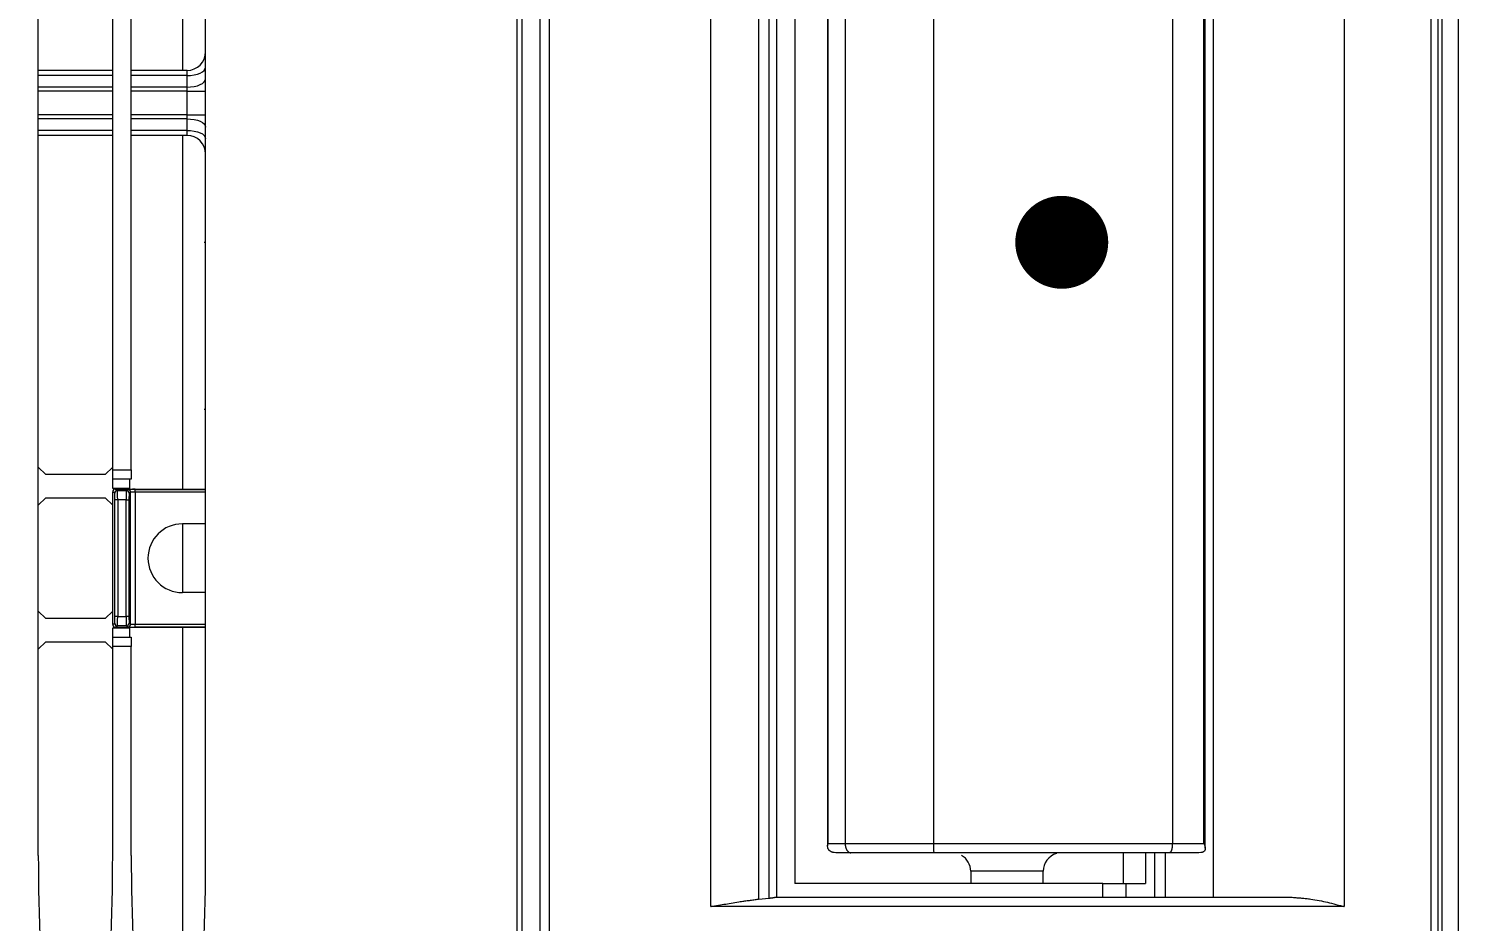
# Model space of a CAD drawing. Header units: metres. Extents: x -101133.8 to -101066.7, y -24899.3 to -24824.7.
# Drawn here: x -101109.9373 to -101109.7816, y -24848.6228 to -24848.5268 of the extents above; entities that cross this region are included whole.
import ezdxf

# ---------------------------------------------------------------- set-up
doc = ezdxf.new("R2010")
doc.units = ezdxf.units.M
doc.header["$LTSCALE"] = 0.2
doc.header["$PDSIZE"] = -5
doc.layers.add('CMT-COTATION DIVERS', color=1, linetype='Continuous')
doc.layers.add('CMT-CVC-MATERIEL', color=30, linetype='Continuous')
doc.styles.get("Standard").update_dxf_attribs({"font": 'arial.ttf'})
doc.dimstyles.get("Standard").update_dxf_attribs({"dimtxt": 0.18, "dimasz": 0.18, "dimexe": 0.18, "dimexo": 0.0625, "dimgap": 0.09, "dimtad": 0, "dimtih": 1, "dimtoh": 1, "dimdec": 4, "dimzin": 0, "dimdsep": 46, "dimtxsty": 'Standard', "dimcen": 0.09, "dimadec": 0, "dimazin": 0, "dimtfac": 1, "dimtdec": 4, "dimtofl": 0, "dimtmove": 0, "dimatfit": 3, "dimfxl": 1, "dimtolj": 1, "dimtzin": 0, "dimarcsym": 0})

# ---------------------------------------------------------------- blocks, each defined once
blk = doc.blocks.new('Cassette 600x600')
at = {"linetype": 'Continuous', "lineweight": 13}
for p, q in [((-20573.93, 561.77), (-19987.53, 561.77)), ((-20434.23, 560.01), (-20127.23, 560.01)), ((-20434.23, 559.55), (-20127.23, 559.55)), ((-20127.23, 558.84), (-20434.23, 558.84)), ((-20423.23, 549.49), (-20138.23, 549.49)), ((-20138.23, 549.49), (-20138.23, 481.35)), ((-20139.23, 488.26), (-20139.23, 543.91)), ((-20139.23, 535.45), (-20422.23, 535.45)), ((-20144.51, 534.54), (-20416.95, 534.54)), ((-20145.03, 534.38), (-20416.43, 534.38)), ((-20145.03, 531.01), (-20145.03, 534.38)), ((-20144.04, 534.08), (-20144.03, 533.86)), ((-20144.03, 533.86), (-20144.03, 530.71)), ((-20416.43, 531.01), (-20145.03, 531.01)), ((-20145.03, 505.31), (-20145.03, 531.01)), ((-20144.03, 530.71), (-20144.03, 505.34)), ((-20139.23, 530.27), (-20144.03, 530.27)), ((-20139.23, 529.11), (-20144.03, 529.11)), ((-20144.03, 528.12), (-20140.73, 528.12)), ((-20140.73, 526.01), (-20140.73, 528.12)), ((-20144.03, 525.71), (-20140.73, 525.71)), ((-20140.73, 526.01), (-20139.23, 526.01)), ((-20140.73, 523.54), (-20140.73, 526.01)), ((-20140.73, 523.54), (-20140.73, 490.41)), ((-20139.23, 523.54), (-20140.73, 523.54)), ((-20140.73, 517.11), (-20142.03, 517.11)), ((-20142.03, 517.11), (-20142.03, 509.31)), ((-20142.03, 509.31), (-20140.73, 509.31)), ((-20416.43, 505.31), (-20145.03, 505.31)), ((-20145.03, 495.81), (-20145.03, 505.31)), ((-20144.03, 505.34), (-20144.03, 496.41)), ((-20416.43, 495.81), (-20145.03, 495.81)), ((-20145.03, 493.96), (-20145.03, 495.81)), ((-20144.03, 496.41), (-20144.03, 494.81)), ((-20416.69, 493.92), (-20144.77, 493.92)), ((-20416.43, 493.96), (-20145.03, 493.96)), ((-20144.03, 494.81), (-20144.04, 494.63)), ((-20420.73, 490.41), (-20140.73, 490.41)), ((-20139.14, 487.63), (-20422.32, 487.63)), ((-20422.23, 488.41), (-20139.23, 488.41)), ((-20139.04, 486.48), (-20139.14, 487.63)), ((-20422.42, 486.48), (-20139.04, 486.48)), ((-20138.23, 481.35), (-20423.23, 481.35)), ((-20127.23, 464.01), (-20434.23, 464.01)), ((-20127.23, 463.01), (-20434.23, 463.01)), ((-20465.93, 461.01), (-20095.53, 461.01)), ((-20095.53, 460.51), (-20465.93, 460.51)), ((-20143.73, 427.01), (-20417.73, 427.01)), ((-20228.4, 426.97), (-20228.57, 427.01)), ((-20228.23, 426.85), (-20228.4, 426.97)), ((-20228.07, 426.67), (-20228.23, 426.85)), ((-20227.94, 426.42), (-20228.07, 426.67)), ((-20227.16, 426.97), (-20227.34, 427.01)), ((-20226.99, 426.85), (-20227.16, 426.97)), ((-20226.84, 426.67), (-20226.99, 426.85)), ((-20226.7, 426.42), (-20226.84, 426.67)), ((-20225.99, 425.01), (-20225.99, 427.01)), ((-20223.47, 425.01), (-20223.47, 427.01)), ((-20222.76, 426.42), (-20222.62, 426.67)), ((-20222.62, 426.67), (-20222.47, 426.85)), ((-20222.47, 426.85), (-20222.3, 426.97)), ((-20222.3, 426.97), (-20222.12, 427.01)), ((-20221.52, 426.42), (-20221.39, 426.67)), ((-20221.39, 426.67), (-20221.23, 426.85)), ((-20221.23, 426.85), (-20221.06, 426.97)), ((-20221.06, 426.97), (-20220.89, 427.01)), ((-20209.73, 426.85), (-20209.73, 427.01)), ((-20191.73, 427.01), (-20191.73, 426.85)), ((-20183.17, 417.31), (-20183.17, 427.01)), ((-20183.14, 419.44), (-20183.14, 427.01)), ((-20182.84, 427.01), (-20182.84, 419.44)), ((-20179.43, 427.01), (-20179.43, 424.51)), ((-20172.03, 427.01), (-20172.03, 424.51)), ((-20168.62, 419.44), (-20168.62, 427.01)), ((-20168.32, 427.01), (-20168.32, 419.44)), ((-20168.29, 417.31), (-20168.29, 427.01)), ((-20227.68, 425.01), (-20228.23, 425.01)), ((-20228.23, 425.01), (-20228.23, 419.01)), ((-20227.83, 426.12), (-20227.94, 426.42)), ((-20227.75, 425.77), (-20227.83, 426.12)), ((-20227.69, 425.4), (-20227.75, 425.77)), ((-20227.68, 425.01), (-20227.69, 425.4)), ((-20226.44, 425.01), (-20227.68, 425.01)), ((-20227.68, 425.01), (-20227.68, 419.01)), ((-20226.59, 426.12), (-20226.7, 426.42)), ((-20226.51, 425.77), (-20226.59, 426.12)), ((-20226.46, 425.4), (-20226.51, 425.77)), ((-20226.44, 425.01), (-20226.46, 425.4)), ((-20225.99, 425.01), (-20226.44, 425.01)), ((-20226.44, 425.01), (-20226.44, 419.01)), ((-20223.47, 425.01), (-20225.99, 425.01)), ((-20225.99, 425.01), (-20225.99, 419.01)), ((-20223.02, 425.01), (-20223.47, 425.01)), ((-20223.47, 425.01), (-20223.47, 419.01)), ((-20223.02, 425.01), (-20223, 425.4)), ((-20221.78, 425.01), (-20223.02, 425.01)), ((-20223.02, 425.01), (-20223.02, 419.01)), ((-20223, 425.4), (-20222.95, 425.77)), ((-20222.95, 425.77), (-20222.87, 426.12)), ((-20222.87, 426.12), (-20222.76, 426.42)), ((-20221.78, 425.01), (-20221.77, 425.4)), ((-20221.23, 425.01), (-20221.78, 425.01)), ((-20221.78, 425.01), (-20221.78, 419.01)), ((-20221.77, 425.4), (-20221.71, 425.77)), ((-20221.71, 425.77), (-20221.63, 426.12)), ((-20221.63, 426.12), (-20221.52, 426.42)), ((-20221.23, 425.01), (-20221.23, 419.01)), ((-20333.23, 424.51), (-20228.23, 424.51)), ((-20221.23, 424.51), (-20183.17, 424.51)), ((-20179.43, 424.51), (-20172.03, 424.51)), ((-20168.29, 424.51), (-20113.23, 424.51)), ((-20185.23, 419.01), (-20376.23, 419.01)), ((-20185.23, 417.01), (-20185.23, 419.01)), ((-20185.23, 419.01), (-20184.23, 419.01)), ((-20184.23, 419.01), (-20184.23, 417.01)), ((-20184.23, 418.81), (-20183.23, 418.81)), ((-20183.23, 418.81), (-20183.23, 417.01)), ((-20183.23, 418.81), (-20183.17, 418.81)), ((-20182.84, 419.44), (-20183.14, 419.44)), ((-20182.84, 419.44), (-20168.62, 419.44)), ((-20182.83, 418.94), (-20182.72, 418.78)), ((-20168.63, 418.94), (-20182.83, 418.94)), ((-20168.74, 418.78), (-20168.63, 418.94)), ((-20168.32, 419.44), (-20168.62, 419.44)), ((-20168.23, 417.01), (-20168.23, 418.81)), ((-20168.23, 418.81), (-20167.23, 418.81)), ((-20167.23, 417.01), (-20167.23, 419.01)), ((-20167.23, 419.01), (-20166.23, 419.01)), ((-20166.23, 419.01), (-20166.23, 417.01)), ((-20143.73, 419.01), (-20166.23, 419.01)), ((-20183.17, 417.31), (-20183.02, 417.53)), ((-20183.02, 418.48), (-20183.13, 418.64)), ((-20183.02, 417.53), (-20183.02, 418.48)), ((-20182.72, 417.23), (-20182.87, 417.01)), ((-20182.02, 418.76), (-20169.44, 418.76)), ((-20182.02, 418.46), (-20182.02, 418.76)), ((-20169.44, 418.46), (-20182.02, 418.46)), ((-20182.02, 418.46), (-20182.02, 417.55)), ((-20182.02, 417.55), (-20182.02, 417.25)), ((-20182.02, 417.55), (-20169.44, 417.55)), ((-20169.44, 417.25), (-20182.02, 417.25)), ((-20169.44, 418.76), (-20169.44, 418.46)), ((-20169.44, 417.55), (-20169.44, 418.46)), ((-20169.44, 417.55), (-20169.44, 417.25)), ((-20168.59, 417.01), (-20168.74, 417.23)), ((-20168.33, 418.64), (-20168.44, 418.48)), ((-20168.44, 418.48), (-20168.44, 417.53)), ((-20168.44, 417.53), (-20168.29, 417.31)), ((-20185.23, 417.01), (-20376.23, 417.01)), ((-20228.23, 417.01), (-20228.23, 409.01)), ((-20227.68, 417.01), (-20227.68, 409.01)), ((-20226.44, 417.01), (-20226.44, 409.01)), ((-20225.99, 417.01), (-20225.99, 409.01)), ((-20223.47, 417.01), (-20223.47, 409.01)), ((-20223.02, 417.01), (-20223.02, 409.01)), ((-20221.78, 417.01), (-20221.78, 409.01)), ((-20221.23, 417.01), (-20221.23, 409.01)), ((-20185.53, 417.01), (-20184.73, 416.21)), ((-20184.23, 417.01), (-20185.23, 417.01)), ((-20184.73, 416.21), (-20184.73, 409.81)), ((-20183.23, 417.01), (-20184.23, 417.01)), ((-20168.59, 417.01), (-20182.87, 417.01)), ((-20182.23, 416.21), (-20181.43, 417.01)), ((-20182.23, 409.81), (-20182.23, 416.21)), ((-20170.03, 417.01), (-20169.23, 416.21)), ((-20169.23, 416.21), (-20169.23, 409.81)), ((-20167.23, 417.01), (-20168.23, 417.01)), ((-20166.23, 417.01), (-20167.23, 417.01)), ((-20166.73, 416.21), (-20165.93, 417.01)), ((-20166.73, 409.81), (-20166.73, 416.21)), ((-20143.73, 417.01), (-20166.23, 417.01)), ((-20184.73, 409.81), (-20185.53, 409.01)), ((-20181.43, 409.01), (-20182.23, 409.81)), ((-20169.23, 409.81), (-20170.03, 409.01)), ((-20165.93, 409.01), (-20166.73, 409.81)), ((-20143.73, 409.01), (-20417.73, 409.01))]:
    blk.add_line(p, q, dxfattribs=at)
at = {"linetype": 'Continuous', "const_width": 5}
blk.add_lwpolyline([(-20212.23, 519.11, 1), (-20207.23, 519.11, 1)], format="xyb", close=True, dxfattribs=at)
at = {"linetype": 'Continuous', "lineweight": 13}
for centre, radius, start, end in [((-20142.03, 519.11), 2, 196.6773, 270), ((-20142.03, 507.31), 2, 90, 149.2042), ((-20144.78, 513.57), 8.27, 268.2687, 275.2085), ((-20230.23, 425.01), 2, 0, 90), ((-20219.23, 425.01), 2, 90, 180), ((-20143.73, 204.51), 222.5, 79.8125, 90), ((-20175.73, 424.51), 3.7, 180, 0), ((-20143.73, 641.51), 222.5, 270, 280.1875), ((-20182.83, 418.64), 0.3, 90.0261, 179.9625), ((-20182.72, 418.48), 0.3, 90.0239, 179.9662), ((-20168.74, 418.48), 0.3, 0.0338, 89.9761), ((-20168.63, 418.64), 0.3, 0.0375, 89.9739), ((-20182.72, 417.53), 0.3, 180.0367, 269.9761), ((-20168.74, 417.53), 0.3, 270.0239, 359.9633), ((-20143.73, 194.51), 222.5, 79.8125, 90), ((-20143.73, 631.51), 222.5, 270, 280.1875)]:
    blk.add_arc(centre, radius, start, end, dxfattribs=at)
for centre, major_axis, ratio, start_param, end_param in [((-20183.13, 419.44), (0, 0.8), 0.017455, 1.570796, 3.115413), ((-20182.83, 419.44), (0, 0.5), 0.027928, 1.570796, 3.115413), ((-20182.02, 418.78), (0.7, 0), 0.026186, 3.159046, 4.712389), ((-20169.44, 418.78), (0.7, 0), 0.026186, 4.712389, 6.265732), ((-20168.63, 419.44), (0, 0.5), 0.027928, 3.167773, 4.712389), ((-20168.33, 419.44), (0, 0.8), 0.017455, 3.167773, 4.712389), ((-20182.87, 417.31), (-0.166, -0.25), 0.999505, 5.300561, 6.870901), ((-20182.02, 418.48), (1, 0), 0.01833, 3.159046, 4.712389), ((-20182.02, 417.53), (1, 0), 0.01833, 1.570796, 3.124139), ((-20182.02, 417.23), (0.7, 0), 0.026186, 1.570796, 3.124139), ((-20169.44, 418.48), (1, 0), 0.01833, 4.712389, 6.265732), ((-20169.44, 417.53), (1, 0), 0.01833, 0.017453, 1.570796), ((-20169.44, 417.23), (0.7, 0), 0.026186, 0.017453, 1.570796), ((-20168.59, 417.31), (0.166, -0.25), 0.999505, 5.69547, 7.265809)]:
    blk.add_ellipse(centre, major_axis=major_axis, ratio=ratio, start_param=start_param, end_param=end_param, dxfattribs=at)
for points, knots in [([(-20139.23, 543.91), (-20139.22, 544.07), (-20139.21, 544.24), (-20139.19, 544.41), (-20139.18, 544.57), (-20139.17, 544.74), (-20139.15, 544.91), (-20139.14, 545.08), (-20139.12, 545.25), (-20139.1, 545.41), (-20139.09, 545.57), (-20139.07, 545.7), (-20139.04, 545.91), (-20139.01, 546.15), (-20138.95, 546.5), (-20138.89, 546.81), (-20138.82, 547.13), (-20138.76, 547.42), (-20138.69, 547.71), (-20138.62, 548), (-20138.55, 548.28), (-20138.46, 548.6), (-20138.38, 548.92), (-20138.29, 549.27), (-20138.24, 549.47), (-20138.24, 549.47), (-20138.24, 549.47), (-20138.23, 549.47), (-20138.23, 549.48), (-20138.23, 549.48), (-20138.23, 549.48), (-20138.23, 549.48), (-20138.23, 549.48), (-20138.23, 549.49), (-20138.23, 549.49), (-20138.23, 549.49), (-20138.23, 549.49)], [0, 0, 0, 0, 1, 1, 1, 2, 2, 2, 3, 3, 3, 4, 4, 4, 5, 5, 5, 6, 6, 6, 7, 7, 7, 8, 8, 8, 9, 9, 9, 10, 10, 10, 11, 11, 11, 12, 12, 12, 12]), ([(-20145.03, 534.38), (-20145.03, 534.38), (-20145.03, 534.38), (-20145.03, 534.38), (-20145.03, 534.38), (-20145.03, 534.38), (-20145.03, 534.38), (-20145.03, 534.38), (-20145.03, 534.38), (-20145.03, 534.38), (-20145.03, 534.39), (-20145.03, 534.39), (-20145.02, 534.39), (-20145.02, 534.39), (-20145.02, 534.39), (-20145.01, 534.39), (-20145.01, 534.39), (-20145, 534.4), (-20145, 534.4), (-20144.99, 534.4), (-20144.99, 534.4), (-20144.99, 534.41), (-20144.98, 534.41), (-20144.98, 534.41), (-20144.97, 534.41), (-20144.95, 534.42), (-20144.92, 534.44), (-20144.88, 534.45), (-20144.85, 534.47), (-20144.82, 534.48), (-20144.79, 534.49), (-20144.76, 534.5), (-20144.74, 534.51), (-20144.7, 534.51), (-20144.67, 534.52), (-20144.64, 534.53), (-20144.62, 534.53), (-20144.59, 534.54), (-20144.57, 534.54), (-20144.55, 534.54), (-20144.53, 534.54), (-20144.51, 534.54), (-20144.49, 534.54), (-20144.47, 534.54), (-20144.45, 534.54), (-20144.43, 534.54), (-20144.41, 534.54), (-20144.39, 534.53), (-20144.37, 534.53), (-20144.35, 534.52), (-20144.34, 534.52), (-20144.33, 534.52), (-20144.31, 534.51), (-20144.3, 534.51), (-20144.29, 534.5), (-20144.27, 534.49), (-20144.26, 534.49), (-20144.25, 534.48), (-20144.24, 534.47), (-20144.22, 534.46), (-20144.21, 534.45), (-20144.2, 534.44), (-20144.2, 534.44), (-20144.19, 534.43), (-20144.18, 534.42), (-20144.18, 534.42), (-20144.17, 534.41), (-20144.16, 534.4), (-20144.16, 534.39), (-20144.15, 534.38), (-20144.14, 534.37), (-20144.14, 534.37), (-20144.13, 534.36), (-20144.13, 534.35), (-20144.12, 534.34), (-20144.11, 534.33), (-20144.11, 534.32), (-20144.1, 534.31), (-20144.1, 534.3), (-20144.09, 534.29), (-20144.09, 534.27), (-20144.09, 534.26), (-20144.08, 534.25), (-20144.08, 534.24), (-20144.07, 534.23), (-20144.07, 534.22), (-20144.07, 534.2), (-20144.06, 534.19), (-20144.06, 534.18), (-20144.06, 534.17), (-20144.06, 534.15), (-20144.05, 534.14), (-20144.05, 534.13), (-20144.05, 534.12), (-20144.05, 534.1), (-20144.05, 534.09), (-20144.04, 534.08)], [0, 0, 0, 0, 1, 1, 1, 2, 2, 2, 3, 3, 3, 4, 4, 4, 5, 5, 5, 6, 6, 6, 7, 7, 7, 8, 8, 8, 9, 9, 9, 10, 10, 10, 11, 11, 11, 12, 12, 12, 13, 13, 13, 14, 14, 14, 15, 15, 15, 16, 16, 16, 17, 17, 17, 18, 18, 18, 19, 19, 19, 20, 20, 20, 21, 21, 21, 22, 22, 22, 23, 23, 23, 24, 24, 24, 25, 25, 25, 26, 26, 26, 27, 27, 27, 28, 28, 28, 29, 29, 29, 30, 30, 30, 31, 31, 31, 32, 32, 32, 32]), ([(-20145.03, 531.01), (-20145, 531), (-20144.97, 531), (-20144.95, 531), (-20144.92, 531), (-20144.89, 531), (-20144.86, 531), (-20144.83, 531), (-20144.81, 531), (-20144.78, 531), (-20144.75, 530.99), (-20144.73, 530.99), (-20144.7, 530.99), (-20144.67, 530.99), (-20144.65, 530.98), (-20144.62, 530.98), (-20144.59, 530.98), (-20144.57, 530.97), (-20144.55, 530.97), (-20144.52, 530.96), (-20144.5, 530.96), (-20144.47, 530.96), (-20144.45, 530.95), (-20144.43, 530.95), (-20144.41, 530.94), (-20144.38, 530.94), (-20144.36, 530.93), (-20144.34, 530.92), (-20144.32, 530.92), (-20144.3, 530.91), (-20144.28, 530.91), (-20144.26, 530.9), (-20144.25, 530.89), (-20144.23, 530.89), (-20144.21, 530.88), (-20144.2, 530.87), (-20144.18, 530.87), (-20144.17, 530.86), (-20144.15, 530.85), (-20144.14, 530.85), (-20144.13, 530.84), (-20144.12, 530.83), (-20144.11, 530.82), (-20144.09, 530.82), (-20144.09, 530.81), (-20144.08, 530.8), (-20144.07, 530.79), (-20144.06, 530.78), (-20144.05, 530.78), (-20144.05, 530.77), (-20144.05, 530.77), (-20144.05, 530.77), (-20144.04, 530.76), (-20144.04, 530.76), (-20144.04, 530.75), (-20144.04, 530.75), (-20144.04, 530.75), (-20144.03, 530.74), (-20144.03, 530.74), (-20144.03, 530.73), (-20144.03, 530.73), (-20144.03, 530.73), (-20144.03, 530.73), (-20144.03, 530.72), (-20144.03, 530.72), (-20144.03, 530.72), (-20144.03, 530.72), (-20144.03, 530.72), (-20144.03, 530.72), (-20144.03, 530.72), (-20144.03, 530.72), (-20144.03, 530.71), (-20144.03, 530.71)], [0, 0, 0, 0, 1, 1, 1, 2, 2, 2, 3, 3, 3, 4, 4, 4, 5, 5, 5, 6, 6, 6, 7, 7, 7, 8, 8, 8, 9, 9, 9, 10, 10, 10, 11, 11, 11, 12, 12, 12, 13, 13, 13, 14, 14, 14, 15, 15, 15, 16, 16, 16, 17, 17, 17, 18, 18, 18, 19, 19, 19, 20, 20, 20, 21, 21, 21, 22, 22, 22, 23, 23, 23, 24, 24, 24, 24]), ([(-20145.03, 495.81), (-20145, 495.81), (-20144.97, 495.81), (-20144.95, 495.81), (-20144.92, 495.81), (-20144.89, 495.81), (-20144.86, 495.82), (-20144.83, 495.82), (-20144.81, 495.82), (-20144.78, 495.83), (-20144.75, 495.83), (-20144.73, 495.83), (-20144.7, 495.84), (-20144.67, 495.84), (-20144.65, 495.85), (-20144.62, 495.86), (-20144.59, 495.86), (-20144.57, 495.87), (-20144.55, 495.88), (-20144.52, 495.89), (-20144.5, 495.9), (-20144.47, 495.91), (-20144.45, 495.92), (-20144.43, 495.93), (-20144.41, 495.94), (-20144.38, 495.95), (-20144.36, 495.96), (-20144.34, 495.97), (-20144.32, 495.98), (-20144.3, 495.99), (-20144.28, 496.01), (-20144.26, 496.02), (-20144.25, 496.03), (-20144.23, 496.05), (-20144.21, 496.06), (-20144.2, 496.07), (-20144.18, 496.09), (-20144.17, 496.1), (-20144.15, 496.12), (-20144.14, 496.13), (-20144.13, 496.15), (-20144.12, 496.16), (-20144.11, 496.18), (-20144.09, 496.19), (-20144.09, 496.21), (-20144.08, 496.23), (-20144.07, 496.24), (-20144.06, 496.26), (-20144.05, 496.27), (-20144.05, 496.28), (-20144.05, 496.29), (-20144.05, 496.3), (-20144.04, 496.31), (-20144.04, 496.32), (-20144.04, 496.32), (-20144.04, 496.33), (-20144.04, 496.34), (-20144.03, 496.35), (-20144.03, 496.36), (-20144.03, 496.37), (-20144.03, 496.38), (-20144.03, 496.38), (-20144.03, 496.38), (-20144.03, 496.38), (-20144.03, 496.39), (-20144.03, 496.39), (-20144.03, 496.39), (-20144.03, 496.39), (-20144.03, 496.4), (-20144.03, 496.4), (-20144.03, 496.4), (-20144.03, 496.4), (-20144.03, 496.41)], [0, 0, 0, 0, 1, 1, 1, 2, 2, 2, 3, 3, 3, 4, 4, 4, 5, 5, 5, 6, 6, 6, 7, 7, 7, 8, 8, 8, 9, 9, 9, 10, 10, 10, 11, 11, 11, 12, 12, 12, 13, 13, 13, 14, 14, 14, 15, 15, 15, 16, 16, 16, 17, 17, 17, 18, 18, 18, 19, 19, 19, 20, 20, 20, 21, 21, 21, 22, 22, 22, 23, 23, 23, 24, 24, 24, 24]), ([(-20144.04, 494.63), (-20144.04, 494.62), (-20144.04, 494.6), (-20144.04, 494.59), (-20144.05, 494.58), (-20144.05, 494.57), (-20144.05, 494.55), (-20144.05, 494.54), (-20144.06, 494.53), (-20144.06, 494.52), (-20144.06, 494.51), (-20144.06, 494.49), (-20144.07, 494.48), (-20144.07, 494.47), (-20144.07, 494.45), (-20144.08, 494.44), (-20144.08, 494.43), (-20144.08, 494.42), (-20144.09, 494.4), (-20144.09, 494.39), (-20144.1, 494.38), (-20144.1, 494.37), (-20144.11, 494.36), (-20144.11, 494.34), (-20144.12, 494.33), (-20144.12, 494.32), (-20144.13, 494.31), (-20144.13, 494.3), (-20144.14, 494.28), (-20144.15, 494.27), (-20144.15, 494.26), (-20144.16, 494.25), (-20144.17, 494.24), (-20144.17, 494.23), (-20144.18, 494.22), (-20144.19, 494.21), (-20144.19, 494.2), (-20144.2, 494.19), (-20144.21, 494.17), (-20144.23, 494.16), (-20144.24, 494.14), (-20144.25, 494.13), (-20144.26, 494.12), (-20144.27, 494.11), (-20144.29, 494.09), (-20144.3, 494.08), (-20144.31, 494.07), (-20144.32, 494.06), (-20144.34, 494.05), (-20144.35, 494.04), (-20144.37, 494.03), (-20144.39, 494.02), (-20144.41, 494.01), (-20144.43, 494), (-20144.45, 493.99), (-20144.46, 493.98), (-20144.48, 493.97), (-20144.5, 493.96), (-20144.52, 493.96), (-20144.54, 493.95), (-20144.56, 493.94), (-20144.59, 493.94), (-20144.61, 493.93), (-20144.64, 493.93), (-20144.67, 493.92), (-20144.7, 493.92), (-20144.73, 493.92), (-20144.75, 493.92), (-20144.78, 493.92), (-20144.81, 493.92), (-20144.84, 493.92), (-20144.87, 493.92), (-20144.89, 493.93), (-20144.91, 493.93), (-20144.92, 493.93), (-20144.93, 493.93), (-20144.94, 493.94), (-20144.95, 493.94), (-20144.96, 493.94), (-20144.97, 493.94), (-20144.98, 493.94), (-20144.99, 493.95), (-20145, 493.95), (-20145.02, 493.95), (-20145.02, 493.96), (-20145.03, 493.96), (-20145.03, 493.96), (-20145.03, 493.96), (-20145.03, 493.96), (-20145.03, 493.96), (-20145.03, 493.96), (-20145.03, 493.96), (-20145.03, 493.96), (-20145.03, 493.96), (-20145.03, 493.96), (-20145.03, 493.96), (-20145.03, 493.96)], [0, 0, 0, 0, 1, 1, 1, 2, 2, 2, 3, 3, 3, 4, 4, 4, 5, 5, 5, 6, 6, 6, 7, 7, 7, 8, 8, 8, 9, 9, 9, 10, 10, 10, 11, 11, 11, 12, 12, 12, 13, 13, 13, 14, 14, 14, 15, 15, 15, 16, 16, 16, 17, 17, 17, 18, 18, 18, 19, 19, 19, 20, 20, 20, 21, 21, 21, 22, 22, 22, 23, 23, 23, 24, 24, 24, 25, 25, 25, 26, 26, 26, 27, 27, 27, 28, 28, 28, 29, 29, 29, 30, 30, 30, 31, 31, 31, 32, 32, 32, 32]), ([(-20139.14, 487.63), (-20139.14, 487.65), (-20139.15, 487.68), (-20139.15, 487.71), (-20139.15, 487.73), (-20139.16, 487.76), (-20139.16, 487.79), (-20139.16, 487.81), (-20139.17, 487.84), (-20139.17, 487.86), (-20139.17, 487.89), (-20139.18, 487.91), (-20139.18, 487.94), (-20139.19, 487.96), (-20139.19, 487.98), (-20139.19, 488.01), (-20139.2, 488.03), (-20139.2, 488.05), (-20139.21, 488.07), (-20139.21, 488.09), (-20139.21, 488.11), (-20139.22, 488.13), (-20139.22, 488.15), (-20139.22, 488.17), (-20139.22, 488.19), (-20139.23, 488.19), (-20139.23, 488.2), (-20139.23, 488.2), (-20139.23, 488.21), (-20139.23, 488.22), (-20139.23, 488.22), (-20139.23, 488.23), (-20139.23, 488.24), (-20139.23, 488.24), (-20139.23, 488.25), (-20139.23, 488.25), (-20139.23, 488.26)], [0, 0, 0, 0, 1, 1, 1, 2, 2, 2, 3, 3, 3, 4, 4, 4, 5, 5, 5, 6, 6, 6, 7, 7, 7, 8, 8, 8, 9, 9, 9, 10, 10, 10, 11, 11, 11, 12, 12, 12, 12]), ([(-20138.23, 481.35), (-20138.23, 481.35), (-20138.23, 481.36), (-20138.23, 481.36), (-20138.23, 481.36), (-20138.23, 481.37), (-20138.23, 481.37), (-20138.23, 481.37), (-20138.23, 481.37), (-20138.23, 481.38), (-20138.24, 481.38), (-20138.24, 481.38), (-20138.24, 481.39), (-20138.27, 481.56), (-20138.32, 481.89), (-20138.37, 482.17), (-20138.42, 482.46), (-20138.47, 482.71), (-20138.51, 482.96), (-20138.55, 483.22), (-20138.6, 483.47), (-20138.64, 483.75), (-20138.69, 484.02), (-20138.73, 484.32), (-20138.77, 484.53), (-20138.8, 484.73), (-20138.82, 484.87), (-20138.84, 485.02), (-20138.86, 485.17), (-20138.88, 485.34), (-20138.9, 485.51), (-20138.93, 485.67), (-20138.95, 485.83), (-20138.97, 485.99), (-20138.99, 486.15), (-20139.01, 486.32), (-20139.04, 486.48)], [0, 0, 0, 0, 1, 1, 1, 2, 2, 2, 3, 3, 3, 4, 4, 4, 5, 5, 5, 6, 6, 6, 7, 7, 7, 8, 8, 8, 9, 9, 9, 10, 10, 10, 11, 11, 11, 12, 12, 12, 12])]:
    blk.add_open_spline(points, degree=3, knots=knots, dxfattribs=at)
at = {"linetype": 'Continuous', "lineweight": 25}
blk.add_point((-20209.73, 519.11), dxfattribs=at)
blk = doc.blocks.new('COT-45')
at = {"color": 0}
for p, q in [((0, -1), (0, 1)), ((-1, 0), (1, 0))]:
    blk.add_line(p, q, dxfattribs=at)
at = {"color": 0, "const_width": 0.4}
blk.add_lwpolyline([(-0.4419, -0.4419), (0.4419, 0.4419)], dxfattribs=at)
blk = doc.blocks.new('*D117')
at = {"layer": 'CMT-COTATION DIVERS', "color": 0, "lineweight": -2}
for p, q in [((-101111.62331, -24847.28014), (-101111.62331, -24847.25476)), ((-101106.09932, -24848.56773), (-101106.09932, -24847.25476)), ((-101111.59831, -24847.30476), (-101106.12432, -24847.30476))]:
    blk.add_line(p, q, dxfattribs=at)
at = {"layer": 'Defpoints', "color": 0, "lineweight": 15}
for p in [(-101106.09932, -24847.30476), (-101111.62331, -24847.31014), (-101106.09932, -24848.59773)]:
    blk.add_point(p, dxfattribs=at)
at = {"layer": 'CMT-COTATION DIVERS', "color": 0, "lineweight": -2, "xscale": 0.025, "yscale": 0.025, "zscale": 0.025, "rotation": 180}
blk.add_blockref('COT-45', (-101111.62331, -24847.30476), dxfattribs=at)
at = {"layer": 'CMT-COTATION DIVERS', "color": 0, "lineweight": -2, "xscale": 0.025, "yscale": 0.025, "zscale": 0.025}
blk.add_blockref('COT-45', (-101106.09932, -24847.30476), dxfattribs=at)
at = {"layer": 'CMT-COTATION DIVERS', "color": 0, "lineweight": 15, "insert": (-101108.86131, -24847.22897), "char_height": 0.075, "attachment_point": 5}
blk.add_mtext('\\A1;552', dxfattribs=at)

msp = doc.modelspace()

# ---------------------------------------------------------------- block references
at = {"layer": 'CMT-CVC-MATERIEL', "xscale": 0.001, "yscale": 0.001, "zscale": 0.001, "rotation": 270}
msp.add_blockref('Cassette 600x600', (-101110.34531, -24868.75947), dxfattribs=at)

# ---------------------------------------------------------------- dimensions: what is measured, and where the dimension line sits
at = {"layer": 'CMT-COTATION DIVERS', "lineweight": 15}
dim = msp.add_linear_dim(base=(-101106.09932, -24847.30476), p1=(-101111.62331, -24847.31014), p2=(-101106.09932, -24848.59773), dimstyle='Standard', override={"dimscale": 0.05, "dimtxt": 1.5, "dimasz": 0.5, "dimexe": 1, "dimexo": 0.6, "dimgap": 0.75, "dimtad": 1, "dimtih": 0, "dimtoh": 0, "dimdec": 0, "dimlfac": 100, "dimblk": 'COT-45', "dimcen": 0, "dimadec": 2, "dimazin": 2, "dimtdec": 2, "dimtix": 1, "dimtmove": 1, "dimfrac": 1}, dxfattribs=at)
dim.commit()
dim.dimension.update_dxf_attribs({"geometry": '*D117', "text_midpoint": (-101108.86131, -24847.22897)})

doc.saveas('drawing.dxf')
